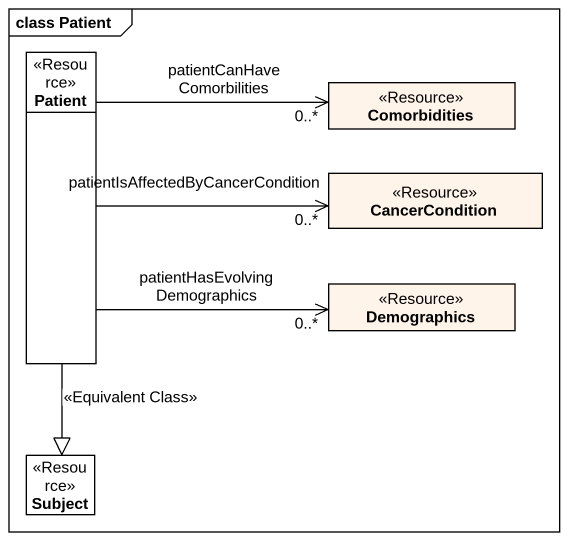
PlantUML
@startuml
mainframe class Patient
hide circle
hide empty members
class Patient <<Resource>>
class Comorbidities <<Resource>> #FFF4EA
class CancerCondition <<Resource>> #FFF4EA
class Demographics <<Resource>> #FFF4EA
class Subject <<Resource>>
Patient -right-> "patientCanHaveComorbilities\n0..*" Comorbidities
Patient -right-> "patientIsAffectedByCancerCondition\n0..*" CancerCondition
Patient -right-> "patientHasEvolvingDemographics\n0..*" Demographics
Patient --|> Subject : <<Equivalent Class>>
@enduml
